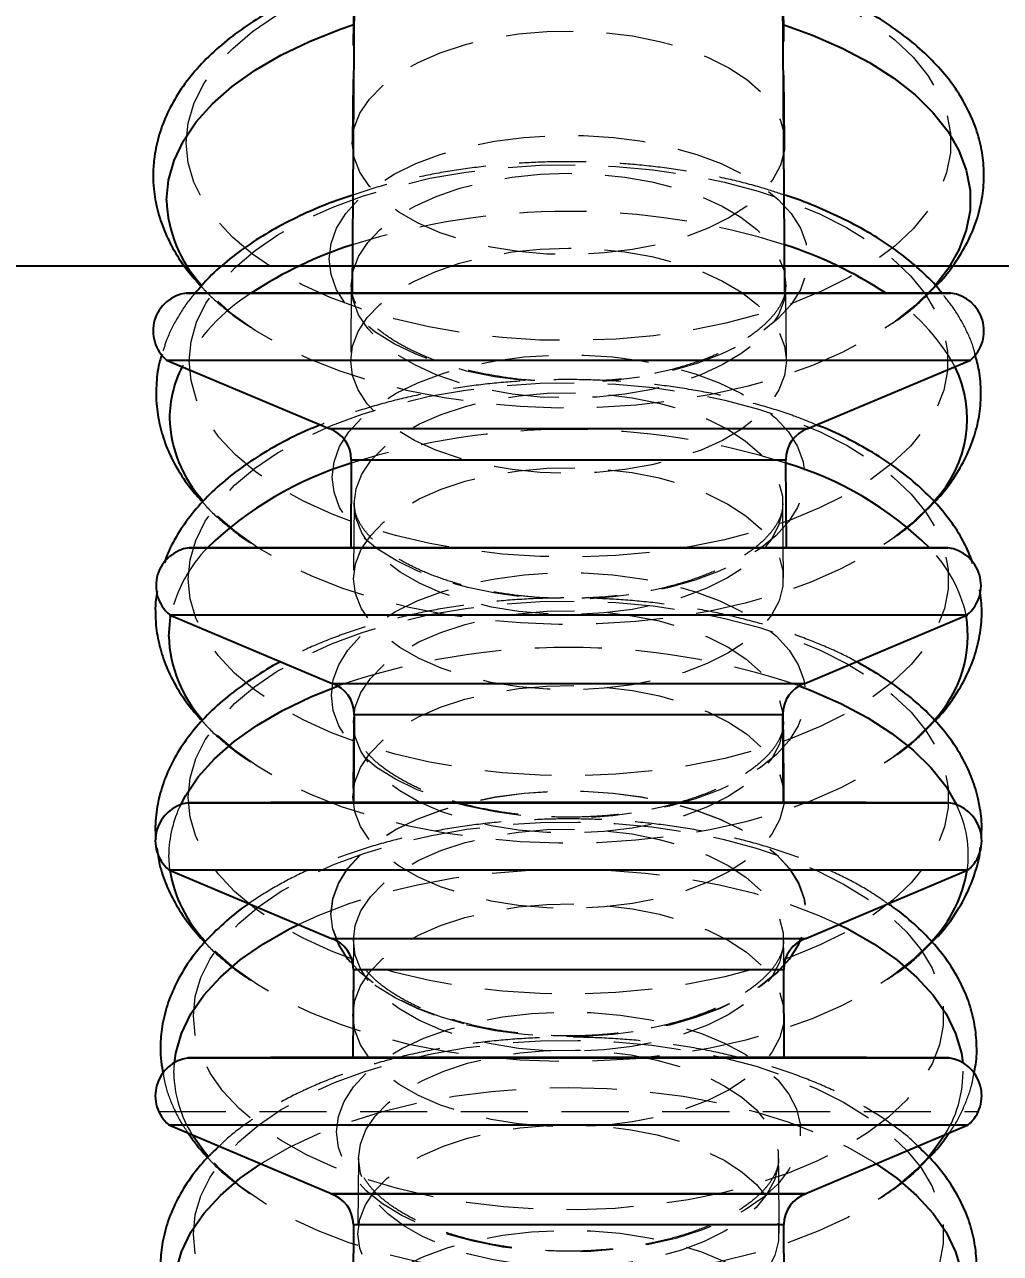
# Model space of a CAD drawing. Header units: millimetres. Extents: x 25083 to 52777, y 24772 to 45779.
# Drawn here: x 33130.3 to 33222.6, y 34443.9 to 34560.2 of the extents above; entities that cross this region are included whole.
import ezdxf

# ---------------------------------------------------------------- set-up
doc = ezdxf.new("R2010")
doc.units = ezdxf.units.MM
doc.linetypes.add('HIDDEN', pattern=[9.525, 6.35, -3.175])
doc.styles.get("Standard").update_dxf_attribs({"font": ''})
doc.styles.get('Standard').set_extended_font_data('SimSun')
doc.dimstyles.new('ISO-25', dxfattribs={"dimtxt": 2.5, "dimasz": 2.5, "dimexe": 1.25, "dimexo": 0.625, "dimtad": 1, "dimtxsty": 'Standard', "dimcen": 2.5, "dimadec": 0, "dimazin": 0, "dimtfac": 1, "dimtmove": 0, "dimatfit": 3, "dimfxl": 1, "dimarcsym": 0})

# ---------------------------------------------------------------- blocks, each defined once
blk = doc.blocks.new('*D925')
at = {"color": 0, "lineweight": -2}
for p, q in [((29677.86, 34881.66), (29677.86, 32448.29)), ((40733.02, 34757.65), (40733.02, 32448.29)), ((29680.36, 32449.54), (40730.52, 32449.54))]:
    blk.add_line(p, q, dxfattribs=at)
at = {"color": 0}
for points in [[(29680.36, 32449.96), (29680.36, 32449.13), (29677.86, 32449.54)], [(40730.52, 32449.13), (40730.52, 32449.96), (40733.02, 32449.54)]]:
    blk.add_solid(points, dxfattribs=at)
at = {"layer": 'DEFPOINTS', "color": 0}
for p in [(29677.86, 34882.29), (40733.02, 34758.27), (40733.02, 32449.54)]:
    blk.add_point(p, dxfattribs=at)
at = {"color": 0, "insert": (35205.44, 32451.63), "char_height": 2.5, "attachment_point": 5}
blk.add_mtext('11055,15', dxfattribs=at)
blk = doc.blocks.new('zw$9518')
at = {"color": 7, "linetype": 'HIDDEN', "lineweight": 18}
for p, q in [((420, 131.24), (420, 208.76)), ((328.29, 190.45), (303.26, 190.27)), ((348.92, 190.6), (341.81, 190.55)), ((358.32, 190.55), (358.32, 149.45)), ((369.54, 190.33), (362.43, 190.27)), ((382.42, 190.27), (382.42, 149.73)), ((390.2, 190.4), (383.09, 190.35)), ((410.85, 190.4), (403.74, 190.35)), ((406.55, 190.35), (406.55, 149.65)), ((431.51, 189.92), (424.4, 189.87)), ((430.68, 190.35), (430.68, 149.65)), ((391.54, 182.24), (391.54, 182.22)), ((391.54, 157.78), (391.54, 157.76)), ((424.4, 150.13), (431.51, 150.08)), ((303.26, 149.73), (328.29, 149.55)), ((341.81, 149.45), (348.92, 149.4)), ((362.43, 149.73), (369.54, 149.67)), ((383.09, 149.65), (390.2, 149.6)), ((403.74, 149.65), (410.85, 149.6)), ((416.37, 132.67), (415.37, 132.72)), ((397.16, 132.29), (395.71, 132.19))]:
    blk.add_line(p, q, dxfattribs=at)
at = {"color": 7, "linetype": 'Continuous', "lineweight": 25}
for p, q in [((355.38, 192.64), (348.89, 208.02)), ((348.89, 131.98), (348.89, 208.02)), ((379.48, 192.36), (372.99, 207.74)), ((372.99, 132.26), (372.99, 207.74)), ((403.61, 192.43), (397.12, 207.81)), ((397.12, 132.19), (397.12, 207.81)), ((427.74, 192.44), (421.25, 207.81)), ((421.25, 132.19), (421.25, 207.81)), ((342.56, 206.16), (342.53, 190.45)), ((342.56, 133.84), (342.56, 206.16)), ((366.65, 205.88), (366.63, 190.6)), ((366.65, 134.12), (366.65, 205.88)), ((390.78, 205.96), (390.72, 190.33)), ((390.78, 134.04), (390.78, 205.96)), ((414.92, 205.96), (414.86, 190.4)), ((414.92, 134.04), (414.92, 205.96)), ((355.38, 147.36), (355.38, 192.64)), ((379.48, 147.64), (379.48, 192.36)), ((403.61, 147.57), (403.61, 192.43)), ((427.77, 192.48), (427.74, 192.44)), ((427.74, 147.56), (427.74, 192.44)), ((427.77, 147.52), (427.77, 192.48)), ((342.53, 190.45), (313.28, 190.27)), ((342.53, 149.55), (342.53, 190.45)), ((366.63, 190.6), (358.32, 190.55)), ((366.63, 149.4), (366.63, 190.6)), ((390.72, 190.33), (382.42, 190.27)), ((390.72, 149.67), (390.72, 190.33)), ((414.86, 190.4), (406.55, 190.35)), ((414.86, 149.6), (414.86, 190.4)), ((438.99, 190.4), (430.68, 190.35)), ((313.28, 149.73), (342.53, 149.55)), ((342.53, 149.55), (342.56, 133.84)), ((358.32, 149.45), (366.63, 149.4)), ((366.63, 149.4), (366.65, 134.12)), ((382.42, 149.73), (390.72, 149.67)), ((390.72, 149.67), (390.78, 134.04)), ((406.55, 149.65), (414.86, 149.6)), ((414.86, 149.6), (414.92, 134.04)), ((430.68, 149.65), (438.99, 149.6)), ((348.89, 131.98), (355.38, 147.36)), ((372.99, 132.26), (379.48, 147.64)), ((397.12, 132.19), (403.61, 147.57)), ((421.25, 132.19), (427.74, 147.56)), ((427.74, 147.56), (427.77, 147.52))]:
    blk.add_line(p, q, dxfattribs=at)
at = {"color": 8, "linetype": 'Continuous', "lineweight": 25}
for p, q in [((358.32, 149.45), (358.32, 190.55)), ((382.42, 149.73), (382.42, 190.27)), ((406.55, 149.65), (406.55, 190.35)), ((430.68, 149.65), (430.68, 190.35))]:
    blk.add_line(p, q, dxfattribs=at)
blk.add_lwpolyline([(0, 15), (0, 325, -0.414214), (15, 340), (325, 340, -0.414214), (340, 325), (340, 15, -0.414214), (325, 0), (15, 0, -0.414214)], format="xyb", close=True)
at = {"color": 7, "linetype": 'Continuous', "lineweight": 25, "flags": 128}
for points in [[(317.15, 190.3), (318.16, 193.08), (319.38, 195.89), (320.74, 198.45), (322.22, 200.76), (323.81, 202.77), (325.49, 204.48), (327.25, 205.86), (329.07, 206.91), (330.94, 207.62), (332.83, 207.97), (334.73, 207.97), (336.62, 207.62), (338.48, 206.91), (340.3, 205.86), (341.77, 204.73)], [(402.29, 195.55), (402.72, 196.4), (404.12, 198.86), (405.64, 201.04), (407.27, 202.92), (408.98, 204.49), (410.76, 205.72), (412.6, 206.61), (414.48, 207.15), (415.37, 207.28)], [(424.93, 199.1), (426.3, 201.04), (427.92, 202.92), (429.64, 204.49), (431.42, 205.72), (433.26, 206.61), (435.13, 207.15), (437.02, 207.33), (438.92, 207.15), (439.63, 206.99)], [(379.73, 191.8), (380.17, 192.96), (381.39, 195.75), (382.74, 198.3), (384.22, 200.59), (385.8, 202.59), (387.47, 204.29), (389.22, 205.67), (390.96, 206.68)], [(422.19, 205.59), (423.75, 204.49), (424.21, 204.11)], [(333.78, 131.98), (331.88, 132.16), (330, 132.69), (328.15, 133.57), (326.36, 134.79), (324.64, 136.34), (323, 138.2), (321.47, 140.36), (320.04, 142.8), (318.75, 145.49), (317.6, 148.4), (317.15, 149.7)], [(390.96, 133.32), (390.12, 133.77), (388.34, 134.98), (386.62, 136.52), (384.99, 138.37), (383.47, 140.52), (382.05, 142.94), (380.76, 145.62), (379.73, 148.2)], [(415.37, 132.72), (414.48, 132.85), (412.6, 133.39), (410.76, 134.28), (408.98, 135.51), (407.27, 137.08), (405.64, 138.96), (404.12, 141.14), (402.72, 143.6), (402.29, 144.45)], [(437.02, 132.67), (435.13, 132.85), (433.26, 133.39), (431.42, 134.28), (429.64, 135.51), (427.92, 137.08), (426.3, 138.96), (424.93, 140.9)], [(424.21, 135.89), (423.75, 135.51), (422.19, 134.41)], [(375.05, 132.19), (373.17, 132.36), (373.04, 132.39)]]:
    blk.add_lwpolyline(points, dxfattribs=at)
at = {"color": 7, "linetype": 'HIDDEN', "lineweight": 18, "flags": 128}
for points in [[(328.35, 133.84), (326.49, 134.02), (324.65, 134.56), (322.84, 135.45), (321.09, 136.68), (319.41, 138.24), (317.82, 140.12), (316.33, 142.3), (314.97, 144.75), (313.73, 147.45), (312.65, 150.38), (311.71, 153.5), (310.95, 156.79), (310.35, 160.21), (309.94, 163.72), (309.71, 167.3), (309.66, 170.9), (309.8, 174.5), (310.12, 178.05), (310.63, 181.52), (311.31, 184.87), (312.16, 188.08), (313.17, 191.11), (314.33, 193.93), (315.64, 196.51), (317.06, 198.82), (318.6, 200.86), (320.24, 202.58), (321.96, 203.98), (323.74, 205.04), (325.57, 205.76), (327.42, 206.12), (329.29, 206.12), (331.14, 205.76), (332.97, 205.04), (334.75, 203.98), (336.47, 202.58), (338.11, 200.86), (339.65, 198.82), (341.07, 196.51), (342.38, 193.93), (343.54, 191.11), (344.55, 188.08), (345.4, 184.87), (346.08, 181.52), (346.59, 178.05), (346.91, 174.5), (347.05, 170.9), (347, 167.3), (346.77, 163.72), (346.36, 160.21), (345.76, 156.79), (344.99, 153.5), (344.06, 150.38), (342.97, 147.45), (341.74, 144.75), (340.37, 142.3), (338.89, 140.12), (337.3, 138.24), (335.62, 136.68), (333.87, 135.45), (332.06, 134.56), (330.22, 134.02), (328.35, 133.84)], [(348.98, 134.12), (347.13, 134.3), (345.3, 134.83), (343.51, 135.71), (341.77, 136.94), (340.1, 138.49), (338.52, 140.35), (337.05, 142.51), (335.69, 144.95), (334.47, 147.63), (333.39, 150.53), (332.47, 153.63), (331.7, 156.89), (331.12, 160.28), (330.7, 163.77), (330.47, 167.32), (330.43, 170.89), (330.57, 174.46), (330.89, 177.98), (331.39, 181.43), (332.06, 184.76), (332.91, 187.94), (333.91, 190.95), (335.06, 193.74), (336.36, 196.3), (337.77, 198.6), (339.3, 200.62), (340.93, 202.33), (342.63, 203.72), (344.4, 204.77), (346.21, 205.48), (348.05, 205.84), (349.9, 205.84), (351.74, 205.48), (353.56, 204.77), (355.32, 203.72), (357.03, 202.33), (358.65, 200.62), (360.18, 198.6), (361.6, 196.3), (362.89, 193.74), (364.04, 190.95), (365.05, 187.94), (365.89, 184.76), (366.57, 181.43), (367.07, 177.98), (367.39, 174.46), (367.53, 170.89), (367.48, 167.32), (367.25, 163.77), (366.84, 160.28), (366.25, 156.89), (365.49, 153.63), (364.56, 150.53), (363.48, 147.63), (362.26, 144.95), (360.9, 142.51), (359.43, 140.35), (357.85, 138.49), (356.19, 136.94), (354.45, 135.71), (352.65, 134.83), (350.83, 134.3), (348.98, 134.12)], [(369.63, 134.04), (367.78, 134.22), (365.95, 134.76), (364.15, 135.64), (362.41, 136.87), (360.74, 138.42), (359.16, 140.29), (357.68, 142.46), (356.32, 144.89), (355.1, 147.58), (354.01, 150.49), (353.09, 153.6), (352.32, 156.86), (351.73, 160.26), (351.32, 163.76), (351.09, 167.31), (351.04, 170.9), (351.18, 174.47), (351.5, 178), (352.01, 181.45), (352.68, 184.79), (353.53, 187.98), (354.54, 190.99), (355.69, 193.79), (356.99, 196.36), (358.41, 198.66), (359.94, 200.68), (361.57, 202.4), (363.27, 203.79), (365.04, 204.85), (366.86, 205.56), (368.71, 205.91), (370.56, 205.91), (372.4, 205.56), (374.22, 204.85), (375.99, 203.79), (377.7, 202.4), (379.33, 200.68), (380.86, 198.66), (382.28, 196.36), (383.57, 193.79), (384.73, 190.99), (385.74, 187.98), (386.58, 184.79), (387.26, 181.45), (387.76, 178), (388.08, 174.47), (388.22, 170.9), (388.18, 167.31), (387.95, 163.76), (387.53, 160.26), (386.94, 156.86), (386.18, 153.6), (385.25, 150.49), (384.17, 147.58), (382.94, 144.89), (381.59, 142.46), (380.11, 140.29), (378.53, 138.42), (376.86, 136.87), (375.11, 135.64), (373.32, 134.76), (371.48, 134.22), (369.63, 134.04)], [(390.29, 134.04), (388.44, 134.22), (386.6, 134.76), (384.81, 135.64), (383.07, 136.87), (381.4, 138.42), (379.81, 140.29), (378.34, 142.45), (376.98, 144.89), (375.75, 147.58), (374.67, 150.49), (373.74, 153.6), (372.98, 156.86), (372.39, 160.26), (371.98, 163.76), (371.75, 167.31), (371.7, 170.9), (371.84, 174.47), (372.16, 178), (372.66, 181.45), (373.34, 184.79), (374.18, 187.98), (375.19, 190.99), (376.35, 193.79), (377.64, 196.36), (379.06, 198.66), (380.59, 200.68), (382.22, 202.4), (383.93, 203.79), (385.7, 204.85), (387.52, 205.56), (389.36, 205.91), (391.22, 205.91), (393.06, 205.56), (394.88, 204.85), (396.65, 203.79), (398.36, 202.4), (399.98, 200.68), (401.52, 198.66), (402.94, 196.36), (404.23, 193.79), (405.39, 190.99), (406.39, 187.98), (407.24, 184.79), (407.92, 181.45), (408.42, 178), (408.74, 174.47), (408.88, 170.9), (408.83, 167.31), (408.6, 163.76), (408.19, 160.26), (407.6, 156.86), (406.84, 153.6), (405.91, 150.49), (404.83, 147.58), (403.6, 144.89), (402.24, 142.45), (400.76, 140.29), (399.18, 138.42), (397.51, 136.87), (395.77, 135.64), (393.97, 134.76), (392.14, 134.22), (390.29, 134.04)], [(341.77, 204.73), (342.06, 204.48), (343.74, 202.77), (345.33, 200.76), (346.81, 198.45), (348.17, 195.89), (349.4, 193.08), (350.48, 190.06), (351.4, 186.85), (352.16, 183.48), (352.74, 179.99), (353.15, 176.4), (353.38, 172.75), (353.43, 169.08), (353.29, 165.42), (352.97, 161.8), (352.47, 158.25), (351.8, 154.82), (350.96, 151.53), (349.96, 148.4), (348.8, 145.49), (347.51, 142.8), (346.09, 140.36), (344.55, 138.2), (342.91, 136.34), (341.77, 135.27)], [(382.89, 204.64), (383.29, 204.29), (384.97, 202.59), (386.55, 200.59), (388.02, 198.3), (389.37, 195.75), (390.59, 192.96), (391.67, 189.95), (392.58, 186.76), (393.34, 183.41), (393.92, 179.93), (394.33, 176.37), (394.56, 172.74), (394.6, 169.09), (394.47, 165.44), (394.15, 161.84), (393.65, 158.32), (392.98, 154.9), (392.14, 151.62), (391.15, 148.52), (390, 145.62), (388.71, 142.94), (387.3, 140.52), (385.77, 138.37), (384.14, 136.52), (382.89, 135.36)], [(410.95, 134.53), (409.12, 134.7), (407.31, 135.23), (405.54, 136.1), (403.82, 137.31), (402.17, 138.85), (400.61, 140.69), (399.15, 142.83), (397.81, 145.23), (396.6, 147.88), (395.54, 150.75), (394.62, 153.82), (393.87, 157.04), (393.29, 160.39), (392.88, 163.84), (392.65, 167.35), (392.61, 170.88), (392.74, 174.41), (393.06, 177.89), (393.56, 181.3), (394.22, 184.59), (395.06, 187.74), (396.05, 190.71), (397.19, 193.47), (398.47, 196), (399.87, 198.28), (401.38, 200.27), (402.99, 201.96), (404.67, 203.33), (406.42, 204.38), (408.21, 205.08), (410.03, 205.43), (411.86, 205.43), (413.68, 205.08), (415.47, 204.38), (417.22, 203.33), (418.91, 201.96), (420.51, 200.27), (422.02, 198.28), (423.42, 196), (424.7, 193.47), (425.84, 190.71), (426.83, 187.74), (427.67, 184.59), (428.34, 181.3), (428.83, 177.89), (429.15, 174.41), (429.28, 170.88), (429.24, 167.35), (429.01, 163.84), (428.6, 160.39), (428.02, 157.04), (427.27, 153.82), (426.36, 150.75), (425.29, 147.88), (424.08, 145.23), (422.74, 142.83), (421.28, 140.69), (419.72, 138.85), (418.07, 137.31), (416.35, 136.1), (414.58, 135.23), (412.77, 134.7), (410.95, 134.53)], [(431.6, 134.53), (429.77, 134.7), (427.97, 135.23), (426.19, 136.1), (424.48, 137.31), (422.83, 138.85), (421.27, 140.69), (419.81, 142.82), (418.47, 145.23), (417.26, 147.88), (416.19, 150.75), (415.28, 153.82), (414.52, 157.04), (413.94, 160.39), (413.53, 163.84), (413.31, 167.35), (413.26, 170.88), (413.4, 174.41), (413.72, 177.89), (414.21, 181.3), (414.88, 184.59), (415.71, 187.74), (416.71, 190.71), (417.85, 193.47), (419.12, 196), (420.52, 198.28), (422.04, 200.27), (423.64, 201.96), (425.33, 203.34), (427.07, 204.38), (428.87, 205.08), (430.69, 205.43), (432.52, 205.43), (434.34, 205.08), (436.13, 204.38), (437.88, 203.34), (439.56, 201.96), (441.17, 200.27), (442.68, 198.28), (444.08, 196), (445.36, 193.47), (446.5, 190.71), (447.49, 187.74), (448.32, 184.59), (448.99, 181.3), (449.49, 177.89), (449.8, 174.41), (449.94, 170.88), (449.89, 167.35), (449.67, 163.84), (449.26, 160.39), (448.68, 157.04), (447.93, 153.82), (447.01, 150.75), (445.94, 147.88), (444.73, 145.23), (443.39, 142.82), (441.94, 140.69), (440.37, 138.85), (438.73, 137.31), (437.01, 136.1), (435.24, 135.23), (433.43, 134.7), (431.6, 134.53)], [(362.19, 204.6), (362.62, 204.22), (364.29, 202.53), (365.87, 200.53), (367.34, 198.25), (368.69, 195.7), (369.91, 192.91), (370.98, 189.91), (371.89, 186.72), (372.65, 183.38), (373.23, 179.91), (373.64, 176.35), (373.86, 172.73), (373.91, 169.09), (373.77, 165.45), (373.45, 161.86), (372.96, 158.34), (372.29, 154.93), (371.45, 151.66), (370.46, 148.56), (369.31, 145.67), (368.03, 143), (366.62, 140.58), (365.09, 138.43), (363.47, 136.59), (362.19, 135.4)], [(403.83, 204.4), (403.95, 204.29), (405.62, 202.59), (407.2, 200.59), (408.68, 198.3), (410.03, 195.75), (411.25, 192.96), (412.32, 189.95), (413.24, 186.76), (413.99, 183.41), (414.58, 179.93), (414.99, 176.37), (415.21, 172.74), (415.26, 169.09), (415.12, 165.44), (414.8, 161.84), (414.31, 158.32), (413.64, 154.9), (412.8, 151.62), (411.8, 148.52), (410.66, 145.62), (409.37, 142.94), (407.95, 140.52), (406.43, 138.37), (404.8, 136.52), (403.83, 135.6)], [(424.21, 204.11), (425.47, 202.92), (427.09, 201.04), (428.61, 198.86), (430.02, 196.4), (431.29, 193.68), (432.42, 190.74), (433.39, 187.6), (434.2, 184.29), (434.84, 180.84), (435.3, 177.28), (435.58, 173.66), (435.67, 170), (435.58, 166.34), (435.3, 162.72), (434.84, 159.16), (434.2, 155.71), (433.39, 152.4), (432.42, 149.26), (431.29, 146.32), (430.02, 143.6), (428.61, 141.14), (427.09, 138.96), (425.47, 137.08), (424.21, 135.89)], [(424.93, 140.9), (424.78, 141.14), (423.37, 143.6), (422.1, 146.32), (420.97, 149.26), (420, 152.4), (419.19, 155.71), (418.55, 159.16), (418.09, 162.72), (417.81, 166.34), (417.72, 170), (417.81, 173.66), (418.09, 177.28), (418.55, 180.84), (419.19, 184.29), (420, 187.6), (420.97, 190.74), (422.1, 193.68), (423.37, 196.4), (424.78, 198.86), (424.93, 199.1)], [(402.29, 144.45), (401.45, 146.32), (400.32, 149.26), (399.34, 152.4), (398.53, 155.71), (397.89, 159.16), (397.43, 162.72), (397.16, 166.34), (397.06, 170), (397.16, 173.66), (397.43, 177.28), (397.89, 180.84), (398.53, 184.29), (399.34, 187.6), (400.32, 190.74), (401.45, 193.68), (402.29, 195.55)], [(339.33, 147.36), (337.86, 147.54), (336.42, 148.07), (335.02, 148.95), (333.69, 150.16), (332.45, 151.69), (331.32, 153.5), (330.31, 155.57), (329.45, 157.87), (328.74, 160.36), (328.2, 163), (327.83, 165.76), (327.65, 168.58), (327.65, 171.42), (327.83, 174.24), (328.2, 177), (328.74, 179.64), (329.45, 182.13), (330.31, 184.43), (331.32, 186.5), (332.45, 188.31), (333.69, 189.84), (335.02, 191.05), (336.42, 191.93), (337.86, 192.46), (339.33, 192.64), (340.8, 192.46), (342.24, 191.93), (343.64, 191.05), (344.97, 189.84), (346.21, 188.31), (347.35, 186.5), (348.35, 184.43), (349.22, 182.13), (349.93, 179.64), (350.47, 177), (350.83, 174.24), (350.92, 173.23)], [(359.96, 147.64), (358.51, 147.82), (357.08, 148.34), (355.7, 149.21), (354.38, 150.41), (353.16, 151.91), (352.04, 153.7), (351.05, 155.75), (350.19, 158.02), (349.49, 160.48), (348.96, 163.09), (348.6, 165.81), (348.42, 168.6), (348.42, 171.4), (348.6, 174.19), (348.96, 176.91), (349.49, 179.52), (350.19, 181.98), (351.05, 184.25), (352.04, 186.3), (353.16, 188.09), (354.38, 189.59), (355.7, 190.79), (357.08, 191.66), (358.51, 192.18), (359.96, 192.36), (361.4, 192.18), (362.83, 191.66), (364.21, 190.79), (365.53, 189.59), (366.75, 188.09), (367.87, 186.3), (368.86, 184.25), (369.72, 181.98), (370.42, 179.52), (370.95, 176.91), (371.31, 174.19), (371.47, 172.05)], [(380.61, 147.57), (379.16, 147.74), (377.73, 148.27), (376.34, 149.14), (375.02, 150.34), (373.79, 151.85), (372.67, 153.65), (371.67, 155.7), (370.82, 157.98), (370.11, 160.45), (369.58, 163.07), (369.21, 165.8), (369.03, 168.59), (369.03, 171.41), (369.21, 174.2), (369.58, 176.93), (370.11, 179.55), (370.82, 182.02), (371.67, 184.3), (372.67, 186.35), (373.79, 188.15), (375.02, 189.66), (376.34, 190.86), (377.73, 191.73), (379.16, 192.26), (380.61, 192.43), (382.06, 192.26), (383.5, 191.73), (384.88, 190.86), (386.2, 189.66), (387.43, 188.15), (388.55, 186.35), (389.55, 184.3), (390.41, 182.02), (391.11, 179.55), (391.64, 176.93), (392.01, 174.2), (392.16, 172.18)], [(401.29, 147.52), (399.84, 147.7), (398.4, 148.23), (397.01, 149.1), (395.69, 150.3), (394.46, 151.81), (393.34, 153.61), (392.34, 155.67), (391.48, 157.96), (390.77, 160.43), (390.24, 163.05), (389.87, 165.79), (389.69, 168.59), (389.69, 171.41), (389.87, 174.21), (390.24, 176.95), (390.77, 179.57), (391.48, 182.04), (392.34, 184.33), (393.34, 186.39), (394.46, 188.19), (395.69, 189.7), (397.01, 190.9), (398.4, 191.77), (399.84, 192.3), (401.29, 192.48), (402.75, 192.3), (404.18, 191.77), (405.57, 190.9), (406.89, 189.7), (408.13, 188.19), (409.25, 186.39), (410.25, 184.33), (411.11, 182.04), (411.81, 179.57), (412.35, 176.95), (412.71, 174.21), (412.89, 171.41), (412.89, 168.59), (412.71, 165.79), (412.35, 163.05), (411.81, 160.43), (411.11, 157.96), (410.25, 155.67), (409.25, 153.61), (408.13, 151.81), (406.89, 150.3), (405.57, 149.1), (404.18, 148.23), (402.75, 147.7), (401.29, 147.52)], [(401.27, 147.56), (399.81, 147.74), (398.38, 148.27), (397, 149.14), (395.68, 150.34), (394.45, 151.85), (393.32, 153.65), (392.33, 155.7), (391.47, 157.98), (390.77, 160.45), (390.23, 163.07), (389.87, 165.8), (389.69, 168.59), (389.69, 171.41), (389.87, 174.2), (390.23, 176.93), (390.77, 179.55), (391.47, 182.02), (392.33, 184.3), (393.32, 186.35), (394.45, 188.15), (395.68, 189.66), (397, 190.86), (398.38, 191.73), (399.81, 192.26), (401.27, 192.44), (402.72, 192.26), (404.15, 191.73), (405.54, 190.86), (406.86, 189.66), (408.09, 188.15), (409.21, 186.35), (410.21, 184.3), (411.06, 182.02), (411.76, 179.55), (411.95, 178.74)], [(421.92, 148.05), (420.47, 148.23), (419.04, 148.77), (417.66, 149.65), (416.35, 150.87), (415.13, 152.41), (414.03, 154.23), (413.05, 156.31), (412.22, 158.62), (411.54, 161.11), (411.04, 163.75), (410.72, 166.5), (410.58, 169.3), (410.62, 172.11), (410.86, 174.88), (411.27, 177.58), (411.86, 180.15), (412.61, 182.56), (413.52, 184.76), (414.56, 186.72), (415.73, 188.4), (417, 189.78), (418.35, 190.83), (419.75, 191.55), (421.2, 191.91), (422.65, 191.91), (424.09, 191.55), (425.5, 190.83), (426.85, 189.78), (428.12, 188.4), (429.28, 186.72), (430.33, 184.76), (431.23, 182.56), (431.99, 180.15), (432.58, 177.58), (432.99, 174.88), (433.22, 172.11), (433.26, 171.15)], [(442.58, 148.05), (441.13, 148.23), (439.7, 148.77), (438.32, 149.65), (437.01, 150.87), (435.79, 152.41), (434.68, 154.23), (433.7, 156.31), (432.87, 158.62), (432.2, 161.11), (431.7, 163.75), (431.37, 166.5), (431.23, 169.3), (431.28, 172.11), (431.51, 174.88), (431.93, 177.58), (432.51, 180.15), (433.27, 182.56), (434.18, 184.76), (435.22, 186.72), (436.39, 188.4), (437.65, 189.78), (439, 190.83), (440.41, 191.55), (441.85, 191.91), (443.31, 191.91), (444.75, 191.55), (446.16, 190.83), (447.5, 189.78), (448.77, 188.4), (449.94, 186.72), (450.98, 184.76), (451.89, 182.56), (452.64, 180.15), (453.23, 177.58), (453.65, 174.88), (453.88, 172.11), (453.92, 171.15)], [(328.33, 149.55), (326.92, 149.73), (325.54, 150.27), (324.2, 151.17), (322.94, 152.4), (321.78, 153.95), (320.73, 155.78), (319.82, 157.87), (319.06, 160.17), (318.46, 162.65), (318.04, 165.26), (317.81, 167.95), (317.76, 170.68), (317.9, 173.4), (318.23, 176.06), (318.74, 178.61), (319.42, 181.01), (320.26, 183.21), (321.24, 185.17), (322.35, 186.86), (323.56, 188.26), (324.86, 189.32), (326.23, 190.04), (327.63, 190.41), (329.04, 190.41), (330.44, 190.04), (331.8, 189.32), (333.1, 188.26), (334.32, 186.86), (335.43, 185.17), (336.41, 183.21), (337.25, 181.01), (337.93, 178.61), (338.44, 176.06), (338.76, 173.4), (338.91, 170.68), (338.86, 167.95), (338.62, 165.26), (338.21, 162.65), (337.61, 160.17), (336.85, 157.87), (335.94, 155.78), (334.89, 153.95), (333.72, 152.4), (332.46, 151.17), (331.13, 150.27), (329.74, 149.73), (328.33, 149.55)], [(341.85, 149.45), (340.46, 149.62), (339.1, 150.15), (337.78, 151.01), (336.53, 152.2), (335.38, 153.69), (334.33, 155.47), (333.42, 157.49), (332.64, 159.72), (332.03, 162.13), (331.58, 164.68), (331.31, 167.32), (331.22, 170), (331.31, 172.68), (331.58, 175.32), (332.03, 177.87), (332.64, 180.28), (333.42, 182.51), (334.33, 184.53), (335.38, 186.31), (336.53, 187.8), (337.78, 188.99), (339.1, 189.85), (340.46, 190.38), (341.85, 190.55), (343.24, 190.38), (344.6, 189.85), (345.92, 188.99), (347.16, 187.8), (348.32, 186.31), (349.36, 184.53), (350.28, 182.51), (351.05, 180.28), (351.67, 177.87), (352.12, 175.32), (352.39, 172.68), (352.48, 170), (352.39, 167.32), (352.12, 164.68), (351.67, 162.13), (351.05, 159.72), (350.28, 157.49), (349.36, 155.47), (348.32, 153.69), (347.16, 152.2), (345.92, 151.01), (344.6, 150.15), (343.24, 149.62), (341.85, 149.45)], [(348.96, 149.4), (347.57, 149.57), (346.2, 150.1), (344.88, 150.96), (343.63, 152.16), (342.47, 153.65), (341.42, 155.43), (340.5, 157.46), (339.73, 159.7), (339.11, 162.12), (338.67, 164.67), (338.39, 167.31), (338.3, 170), (338.39, 172.69), (338.67, 175.33), (339.11, 177.88), (339.73, 180.3), (340.5, 182.54), (341.42, 184.57), (342.47, 186.35), (343.63, 187.84), (344.88, 189.04), (346.2, 189.9), (347.57, 190.43), (348.96, 190.6), (350.35, 190.43), (351.72, 189.9), (353.04, 189.04), (354.29, 187.84), (355.44, 186.35), (356.49, 184.57), (357.41, 182.54), (358.19, 180.3), (358.8, 177.88), (359.25, 175.33), (359.52, 172.69), (359.61, 170), (359.52, 167.31), (359.25, 164.67), (358.8, 162.12), (358.19, 159.7), (357.41, 157.46), (356.49, 155.43), (355.44, 153.65), (354.29, 152.16), (353.04, 150.96), (351.72, 150.1), (350.35, 149.57), (348.96, 149.4)], [(362.47, 149.73), (361.07, 149.91), (359.7, 150.45), (358.38, 151.33), (357.13, 152.56), (355.97, 154.09), (354.94, 155.91), (354.03, 157.97), (353.28, 160.26), (352.69, 162.71), (352.27, 165.3), (352.04, 167.97), (351.99, 170.68), (352.13, 173.37), (352.46, 176.01), (352.96, 178.53), (353.63, 180.91), (354.47, 183.09), (355.44, 185.04), (356.54, 186.71), (357.74, 188.09), (359.03, 189.15), (360.38, 189.87), (361.77, 190.23), (363.17, 190.23), (364.56, 189.87), (365.91, 189.15), (367.2, 188.09), (368.41, 186.71), (369.5, 185.04), (370.48, 183.09), (371.31, 180.91), (371.98, 178.53), (372.49, 176.01), (372.81, 173.37), (372.95, 170.68), (372.9, 167.97), (372.67, 165.3), (372.26, 162.71), (371.67, 160.26), (370.91, 157.97), (370.01, 155.91), (368.97, 154.09), (367.82, 152.56), (366.57, 151.33), (365.24, 150.45), (363.87, 149.91), (362.47, 149.73)], [(369.58, 149.67), (368.18, 149.86), (366.8, 150.4), (365.48, 151.29), (364.22, 152.51), (363.07, 154.05), (362.03, 155.87), (361.12, 157.94), (360.36, 160.23), (359.77, 162.69), (359.36, 165.29), (359.12, 167.97), (359.08, 170.68), (359.22, 173.38), (359.54, 176.02), (360.05, 178.56), (360.72, 180.94), (361.55, 183.12), (362.53, 185.07), (363.63, 186.76), (364.84, 188.14), (366.13, 189.2), (367.49, 189.92), (368.88, 190.28), (370.28, 190.28), (371.67, 189.92), (373.03, 189.2), (374.32, 188.14), (375.53, 186.76), (376.63, 185.07), (377.61, 183.12), (378.44, 180.94), (379.12, 178.56), (379.62, 176.02), (379.95, 173.38), (380.09, 170.68), (380.04, 167.97), (379.81, 165.29), (379.39, 162.69), (378.8, 160.23), (378.04, 157.94), (377.14, 155.87), (376.1, 154.05), (374.94, 152.51), (373.68, 151.29), (372.36, 150.4), (370.98, 149.86), (369.58, 149.67)], [(383.13, 149.65), (381.72, 149.83), (380.35, 150.37), (379.02, 151.27), (377.76, 152.49), (376.61, 154.03), (375.56, 155.85), (374.66, 157.93), (373.9, 160.22), (373.31, 162.69), (372.89, 165.28), (372.66, 167.96), (372.61, 170.68), (372.75, 173.38), (373.08, 176.03), (373.58, 178.57), (374.26, 180.95), (375.09, 183.14), (376.07, 185.09), (377.17, 186.78), (378.38, 188.16), (379.68, 189.22), (381.03, 189.94), (382.42, 190.3), (383.83, 190.3), (385.22, 189.94), (386.58, 189.22), (387.87, 188.16), (389.08, 186.78), (390.19, 185.09), (391.16, 183.14), (392, 180.95), (392.67, 178.57), (393.18, 176.03), (393.5, 173.38), (393.64, 170.68), (393.6, 167.96), (393.36, 165.28), (392.95, 162.69), (392.36, 160.22), (391.6, 157.93), (390.69, 155.85), (389.65, 154.03), (388.49, 152.49), (387.24, 151.27), (385.91, 150.37), (384.53, 149.83), (383.13, 149.65)], [(390.24, 149.6), (388.83, 149.78), (387.45, 150.32), (386.12, 151.22), (384.86, 152.45), (383.7, 153.99), (382.65, 155.82), (381.74, 157.9), (380.98, 160.2), (380.39, 162.67), (379.97, 165.27), (379.74, 167.96), (379.69, 170.68), (379.83, 173.39), (380.16, 176.04), (380.67, 178.59), (381.34, 180.98), (382.18, 183.17), (383.16, 185.13), (384.27, 186.82), (385.48, 188.21), (386.78, 189.27), (388.13, 189.99), (389.53, 190.36), (390.94, 190.36), (392.34, 189.99), (393.7, 189.27), (394.99, 188.21), (396.21, 186.82), (397.31, 185.13), (398.29, 183.17), (399.13, 180.98), (399.81, 178.59), (400.31, 176.04), (400.64, 173.39), (400.78, 170.68), (400.73, 167.96), (400.5, 165.27), (400.08, 162.67), (399.49, 160.2), (398.73, 157.9), (397.82, 155.82), (396.77, 153.99), (395.61, 152.45), (394.35, 151.22), (393.02, 150.32), (391.64, 149.78), (390.24, 149.6)], [(403.78, 149.65), (402.38, 149.83), (401, 150.37), (399.67, 151.26), (398.42, 152.49), (397.26, 154.03), (396.22, 155.85), (395.31, 157.93), (394.55, 160.22), (393.96, 162.69), (393.55, 165.28), (393.31, 167.96), (393.27, 170.68), (393.41, 173.38), (393.73, 176.03), (394.24, 178.57), (394.91, 180.95), (395.75, 183.14), (396.72, 185.09), (397.83, 186.78), (399.04, 188.16), (400.33, 189.22), (401.69, 189.94), (403.08, 190.3), (404.49, 190.3), (405.88, 189.94), (407.24, 189.22), (408.53, 188.16), (409.74, 186.78), (410.84, 185.09), (411.82, 183.14), (412.65, 180.95), (413.33, 178.57), (413.83, 176.03), (414.16, 173.38), (414.3, 170.68), (414.25, 167.96), (414.02, 165.28), (413.6, 162.69), (413.01, 160.22), (412.26, 157.93), (411.35, 155.85), (410.31, 154.03), (409.15, 152.49), (407.89, 151.26), (406.56, 150.37), (405.19, 149.83), (403.78, 149.65)], [(410.89, 149.6), (409.49, 149.78), (408.1, 150.32), (406.77, 151.22), (405.52, 152.45), (404.35, 153.99), (403.31, 155.82), (402.4, 157.9), (401.64, 160.2), (401.05, 162.67), (400.63, 165.27), (400.39, 167.96), (400.35, 170.68), (400.49, 173.39), (400.82, 176.04), (401.32, 178.59), (402, 180.98), (402.84, 183.17), (403.81, 185.13), (404.92, 186.82), (406.13, 188.21), (407.43, 189.27), (408.79, 189.99), (410.19, 190.36), (411.6, 190.36), (412.99, 189.99), (414.35, 189.27), (415.65, 188.21), (416.86, 186.82), (417.97, 185.13), (418.95, 183.17), (419.78, 180.98), (420.46, 178.59), (420.97, 176.04), (421.3, 173.39), (421.44, 170.68), (421.39, 167.96), (421.15, 165.27), (420.74, 162.67), (420.14, 160.2), (419.39, 157.9), (418.48, 155.82), (417.43, 153.99), (416.27, 152.45), (415.01, 151.22), (413.68, 150.32), (412.3, 149.78), (410.89, 149.6)], [(424.44, 150.13), (423.07, 150.31), (421.73, 150.84), (420.43, 151.71), (419.2, 152.91), (418.07, 154.41), (417.06, 156.19), (416.17, 158.22), (415.43, 160.45), (414.85, 162.86), (414.45, 165.39), (414.22, 168.01), (414.17, 170.66), (414.31, 173.3), (414.63, 175.89), (415.12, 178.36), (415.78, 180.69), (416.59, 182.83), (417.55, 184.73), (418.63, 186.38), (419.81, 187.73), (421.07, 188.77), (422.39, 189.47), (423.75, 189.82), (425.13, 189.82), (426.49, 189.47), (427.81, 188.77), (429.07, 187.73), (430.25, 186.38), (431.33, 184.73), (432.29, 182.83), (433.1, 180.69), (433.76, 178.36), (434.25, 175.89), (434.57, 173.3), (434.71, 170.66), (434.66, 168.01), (434.43, 165.39), (434.03, 162.86), (433.45, 160.45), (432.71, 158.22), (431.82, 156.19), (430.81, 154.41), (429.68, 152.91), (428.45, 151.71), (427.15, 150.84), (425.81, 150.31), (424.44, 150.13)], [(431.55, 150.08), (430.18, 150.26), (428.83, 150.79), (427.53, 151.66), (426.3, 152.86), (425.17, 154.37), (424.14, 156.15), (423.26, 158.19), (422.52, 160.43), (421.94, 162.84), (421.53, 165.38), (421.3, 168.01), (421.25, 170.67), (421.39, 173.31), (421.71, 175.9), (422.21, 178.38), (422.87, 180.72), (423.68, 182.86), (424.64, 184.77), (425.72, 186.42), (426.9, 187.78), (428.17, 188.82), (429.5, 189.52), (430.86, 189.87), (432.24, 189.87), (433.6, 189.52), (434.93, 188.82), (436.19, 187.78), (437.38, 186.42), (438.46, 184.77), (439.41, 182.86), (440.23, 180.72), (440.89, 178.38), (441.39, 175.9), (441.71, 173.31), (441.84, 170.67), (441.8, 168.01), (441.57, 165.38), (441.16, 162.84), (440.58, 160.43), (439.84, 158.19), (438.95, 156.15), (437.93, 154.37), (436.8, 152.86), (435.57, 151.66), (434.27, 150.79), (432.92, 150.26), (431.55, 150.08)], [(350.85, 165.89), (350.83, 165.76), (350.47, 163), (349.93, 160.36), (349.22, 157.87), (348.35, 155.57), (347.35, 153.5), (346.21, 151.69), (344.97, 150.16), (343.64, 148.95), (342.24, 148.07), (340.8, 147.54), (339.33, 147.36)], [(371.26, 165.32), (370.95, 163.09), (370.42, 160.48), (369.72, 158.02), (368.86, 155.75), (367.87, 153.7), (366.75, 151.91), (365.53, 150.41), (364.21, 149.21), (362.83, 148.34), (361.4, 147.82), (359.96, 147.64)], [(391.97, 165.48), (391.64, 163.07), (391.11, 160.45), (390.41, 157.98), (389.55, 155.7), (388.55, 153.65), (387.43, 151.85), (386.2, 150.34), (384.88, 149.14), (383.5, 148.27), (382.06, 147.74), (380.61, 147.57)], [(432.93, 164.64), (432.81, 163.75), (432.3, 161.11), (431.63, 158.62), (430.8, 156.31), (429.82, 154.23), (428.71, 152.41), (427.49, 150.87), (426.18, 149.65), (424.8, 148.77), (423.38, 148.23), (421.92, 148.05)], [(411.69, 160.14), (411.06, 157.98), (410.21, 155.7), (409.21, 153.65), (408.09, 151.85), (406.86, 150.34), (405.54, 149.14), (404.15, 148.27), (402.72, 147.74), (401.27, 147.56)]]:
    blk.add_lwpolyline(points, dxfattribs=at)
at = {"color": 7, "linetype": 'Continuous', "lineweight": 25}
for centre, radius, start, end in [((346.14, 205.67), 3.62, 40.5063, 172.1351), ((370.23, 205.39), 3.62, 40.5063, 172.1351), ((394.37, 205.46), 3.62, 40.5063, 172.1351), ((418.5, 205.46), 3.62, 40.5063, 172.1351), ((354.47, 196.53), 11.17, 46.2618, 116.3403), ((374.96, 196.14), 11.62, 46.9523, 99.5053), ((395, 194.99), 12.9, 46.8177, 80.3665), ((389.87, 181.3), 32.57, 135.4775, 163.4977), ((375.25, 178.52), 39.12, 146.727, 162.2742), ((358.3, 193.64), 3.09, 198.951, 270.3556), ((382.4, 193.36), 3.09, 198.951, 270.3556), ((406.53, 193.44), 3.09, 198.951, 270.3556), ((430.71, 193.44), 3.09, 198.1102, 269.5147), ((375.56, 161.63), 39.46, 197.7931, 213.2058), ((358.3, 146.36), 3.09, 89.6444, 161.049), ((390.71, 159.19), 33.51, 196.9053, 224.1195), ((382.4, 146.64), 3.09, 89.6444, 161.049), ((406.53, 146.56), 3.09, 89.6444, 161.049), ((430.71, 146.56), 3.09, 90.4853, 161.8898), ((333.34, 144.41), 12.44, 272.0067, 312.6776), ((353.98, 144.55), 12.29, 271.9554, 311.9182), ((374.63, 144.51), 12.33, 271.9663, 312.0808), ((395.03, 144.96), 12.85, 279.5577, 313.2286), ((346.14, 134.33), 3.62, 187.8649, 319.4937), ((370.23, 134.61), 3.62, 187.8649, 319.4937), ((394.37, 134.54), 3.62, 187.8649, 319.4937), ((418.5, 134.54), 3.62, 187.8649, 319.4937), ((354.5, 143.2), 10.94, 242.8959, 269.4745)]:
    blk.add_arc(centre, radius, start, end, dxfattribs=at)
at = {"color": 7, "linetype": 'HIDDEN', "lineweight": 18}
for centre, radius, start, end in [((376.05, 194.44), 13.51, 102.8955, 134.1251), ((395.73, 197.14), 10.67, 82.2797, 116.542), ((416.26, 196.24), 11.07, 57.6008, 94.5767), ((358.83, 189.66), 19.28, 118.8864, 147.6272), ((443.05, 170), 66.97, 161.0009, 198.9991), ((402.56, 170), 67.73, 162.4462, 197.5538), ((423.28, 170), 67.82, 162.3581, 197.6419), ((358.68, 150.19), 19.07, 212.2141, 241.2723), ((376.09, 145.62), 13.58, 225.9609, 257.0184), ((416.16, 143.99), 11.32, 271.0572, 302.1901), ((395.81, 143.12), 10.93, 243.6843, 269.498)]:
    blk.add_arc(centre, radius, start, end, dxfattribs=at)
at = {"color": 7, "linetype": 'Continuous', "lineweight": 25}
for points, knots in [([(341.9, 204.74), (341.82, 204.83), (341.14, 205.53), (339.76, 206.55), (337.77, 207.77), (335.72, 208.63), (333.64, 209.15), (331.56, 209.34), (329.51, 209.2), (327.5, 208.75), (325.55, 207.99), (323.64, 206.94), (321.81, 205.59), (320.05, 203.95), (318.38, 202.02), (316.82, 199.82), (315.38, 197.37), (314.08, 194.68), (313.11, 192.33), (312.63, 190.83), (312.47, 190.34)], [0, 0, 0, 0, 0.0091553, 0.072015, 0.133753, 0.1939628, 0.2525509, 0.3098042, 0.3662932, 0.4226141, 0.4793391, 0.5370629, 0.596155, 0.6566854, 0.718434, 0.781006, 0.8439942, 0.907066, 0.9700273, 1, 1, 1, 1]), ([(362.33, 204.61), (362.23, 204.72), (361.52, 205.42), (360.11, 206.44), (358.12, 207.62), (356.07, 208.43), (354, 208.92), (351.93, 209.05), (350.04, 208.91), (348.87, 208.59), (348.36, 208.45)], [0, 0, 0, 0, 0.028152, 0.180783, 0.330525, 0.476444, 0.618424, 0.757273, 0.89445, 1, 1, 1, 1]), ([(368.13, 208.24), (367.65, 208.06), (366.5, 207.64), (364.77, 206.62), (362.95, 205.25), (361.2, 203.58), (359.54, 201.63), (357.99, 199.4), (356.58, 196.92), (355.59, 194.93), (355.13, 193.71), (355.03, 193.47)], [0, 0, 0, 0, 0.087041, 0.205866, 0.327559, 0.452205, 0.579299, 0.708008, 0.8375, 0.967102, 1, 1, 1, 1]), ([(383.04, 204.65), (382.93, 204.75), (382.24, 205.45), (380.84, 206.47), (378.85, 207.66), (376.8, 208.49), (374.72, 208.97), (372.66, 209.15), (371.3, 208.99), (370.64, 208.91)], [0, 0, 0, 0, 0.0291157, 0.2004048, 0.3685015, 0.5323412, 0.6917592, 0.8476289, 1, 1, 1, 1]), ([(394.03, 209.03), (393.79, 209.05), (392.87, 209.13), (391.27, 208.95), (389.27, 208.49), (387.32, 207.71), (385.43, 206.63), (383.6, 205.25), (381.85, 203.59), (380.2, 201.62), (378.71, 199.51), (377.84, 197.94), (377.43, 197.2)], [0, 0, 0, 0, 0.037115, 0.140247, 0.243151, 0.346909, 0.452584, 0.560811, 0.671663, 0.784694, 0.89916, 1, 1, 1, 1]), ([(403.95, 204.39), (403.76, 204.58), (402.99, 205.38), (401.5, 206.48), (399.51, 207.67), (397.45, 208.47), (395.93, 208.89), (395.1, 208.95), (394.97, 208.96)], [0, 0, 0, 0, 0.072384, 0.301974, 0.527285, 0.746891, 0.960571, 1, 1, 1, 1]), ([(416.42, 208.33), (416.13, 208.4), (415.18, 208.61), (413.52, 208.63), (411.49, 208.41), (409.51, 207.86), (407.59, 207.01), (405.72, 205.87), (403.92, 204.44), (402.22, 202.69), (401.01, 201.27), (400.42, 200.36), (400.33, 200.21)], [0, 0, 0, 0, 0.048409, 0.161386, 0.273234, 0.385042, 0.498076, 0.613424, 0.731656, 0.852712, 0.975994, 1, 1, 1, 1]), ([(440.01, 207.45), (439.44, 207.68), (438.2, 208.18), (436.23, 208.55), (434.17, 208.64), (432.15, 208.4), (430.17, 207.86), (428.24, 207.01), (426.38, 205.87), (424.71, 204.55), (423.71, 203.51), (423.27, 203.04)], [0, 0, 0, 0, 0.1016682, 0.2176442, 0.3312071, 0.4436346, 0.5560214, 0.669641, 0.7855859, 0.9044291, 1, 1, 1, 1]), ([(424.33, 204.11), (424.08, 204.36), (423.36, 205.07), (422.56, 205.62), (422.03, 205.97)], [0, 0, 0, 0, 0.338191, 1, 1, 1, 1]), ([(342.55, 205.31), (342.46, 205.24), (341.74, 204.7), (340.5, 203.43), (338.84, 201.49), (337.31, 199.24), (335.89, 196.77), (334.63, 194.06), (333.76, 191.92), (333.36, 190.65), (333.28, 190.4)], [0, 0, 0, 0, 0.023109, 0.175263, 0.330377, 0.487424, 0.645395, 0.803473, 0.961237, 1, 1, 1, 1]), ([(312.47, 149.66), (312.58, 149.29), (313.02, 147.9), (313.94, 145.65), (315.21, 142.94), (316.65, 140.44), (318.22, 138.17), (319.94, 136.16), (321.77, 134.43), (323.71, 133.01), (325.72, 131.92), (327.79, 131.17), (329.7, 130.79), (331.33, 130.69), (332.94, 130.77), (334.7, 131.08), (336.68, 131.73), (338.6, 132.69), (340.36, 133.86), (341.42, 134.82), (341.92, 135.27)], [0, 0, 0, 0, 0.022445, 0.085305, 0.148413, 0.211773, 0.275343, 0.338953, 0.402256, 0.464787, 0.526045, 0.585703, 0.643793, 0.686284, 0.721078, 0.77738, 0.833881, 0.891209, 0.949817, 1, 1, 1, 1]), ([(333.28, 149.6), (333.45, 149.1), (333.94, 147.58), (334.93, 145.23), (336.24, 142.57), (337.7, 140.13), (339.31, 137.93), (340.92, 136.09), (342.05, 135.13), (342.55, 134.7)], [0, 0, 0, 0, 0.078556, 0.236412, 0.394904, 0.554027, 0.713632, 0.873162, 1, 1, 1, 1]), ([(355.03, 146.54), (355.19, 146.15), (355.72, 144.79), (356.79, 142.68), (358.24, 140.21), (359.84, 137.99), (361.57, 136.03), (363.41, 134.35), (365.37, 133), (366.93, 132.15), (367.86, 131.86), (368.07, 131.79)], [0, 0, 0, 0, 0.052891, 0.183191, 0.31401, 0.445237, 0.576444, 0.706867, 0.835502, 0.961334, 1, 1, 1, 1]), ([(377.43, 142.79), (377.44, 142.76), (377.89, 141.85), (378.91, 140.23), (380.49, 137.99), (382.22, 136.03), (384.07, 134.35), (386.02, 132.99), (388.04, 131.96), (390.11, 131.27), (391.89, 130.97), (393.27, 130.9), (393.95, 130.94), (394.25, 130.96)], [0, 0, 0, 0, 0.003197, 0.117891, 0.232943, 0.347978, 0.462326, 0.575107, 0.685431, 0.792802, 0.897404, 0.955332, 1, 1, 1, 1]), ([(400.32, 139.77), (400.32, 139.76), (400.83, 138.96), (401.96, 137.61), (403.72, 135.74), (405.61, 134.2), (407.58, 132.98), (409.62, 132.1), (411.64, 131.57), (413.11, 131.41), (414.3, 131.4), (415.24, 131.43), (416.03, 131.59), (416.41, 131.66)], [0, 0, 0, 0, 0.0013318, 0.1278858, 0.2541338, 0.3792385, 0.5021576, 0.6220231, 0.7385859, 0.8447739, 0.8665171, 0.9357736, 1, 1, 1, 1]), ([(423.27, 136.97), (423.64, 136.57), (424.6, 135.54), (426.27, 134.21), (428.24, 132.98), (430.27, 132.1), (432.29, 131.57), (433.77, 131.41), (434.95, 131.4), (436.18, 131.45), (437.92, 131.78), (439.3, 132.18), (439.98, 132.52), (440.03, 132.55)], [0, 0, 0, 0, 0.081132, 0.206679, 0.330034, 0.450325, 0.567301, 0.673864, 0.695749, 0.76525, 0.877412, 0.989975, 1, 1, 1, 1]), ([(348.35, 131.56), (348.56, 131.49), (349.43, 131.19), (350.68, 131.04), (352.13, 130.98), (353.56, 131.05), (355.32, 131.36), (357.29, 132.01), (359.2, 132.97), (360.89, 134.09), (361.9, 135), (362.33, 135.4)], [0, 0, 0, 0, 0.04327, 0.183545, 0.25185, 0.336438, 0.47317, 0.610385, 0.749628, 0.892006, 1, 1, 1, 1]), ([(370.78, 131.1), (371.04, 131.05), (371.67, 130.93), (372.74, 130.91), (374.22, 130.97), (375.98, 131.28), (377.95, 131.94), (379.86, 132.9), (381.57, 134.03), (382.59, 134.95), (383.04, 135.36)], [0, 0, 0, 0, 0.0590212, 0.1472555, 0.2432549, 0.3984774, 0.5542479, 0.7123155, 0.873934, 1, 1, 1, 1]), ([(395.05, 131.06), (395.58, 131.13), (396.78, 131.31), (398.6, 131.94), (400.52, 132.89), (402.33, 134.1), (403.44, 135.11), (403.98, 135.6)], [0, 0, 0, 0, 0.161901, 0.369748, 0.58066, 0.79631, 1, 1, 1, 1]), ([(422.04, 134.04), (422.34, 134.24), (423.15, 134.76), (423.88, 135.45), (424.33, 135.87)], [0, 0, 0, 0, 0.381672, 1, 1, 1, 1])]:
    blk.add_open_spline(points, degree=3, knots=knots, dxfattribs=at)
at = {"color": 7, "linetype": 'HIDDEN', "lineweight": 18}
for points, knots in [([(348.36, 208.45), (348.21, 208.42), (347.39, 208.23), (345.95, 207.58), (344.15, 206.59), (343.06, 205.71), (342.55, 205.31)], [0, 0, 0, 0, 0.07262, 0.392404, 0.718201, 1, 1, 1, 1]), ([(422.03, 205.97), (421.91, 206.07), (421.16, 206.63), (419.68, 207.36), (417.93, 208.07), (416.82, 208.26), (416.42, 208.33)], [0, 0, 0, 0, 0.071826, 0.439673, 0.797754, 1, 1, 1, 1]), ([(345.6, 200.34), (345.44, 200.59), (344.77, 201.63), (343.55, 203.13), (342.42, 204.23), (341.9, 204.74)], [0, 0, 0, 0, 0.1463279, 0.6069696, 1, 1, 1, 1]), ([(386.87, 200.1), (386.65, 200.43), (385.93, 201.55), (384.66, 203.09), (383.54, 204.16), (383.04, 204.65)], [0, 0, 0, 0, 0.188332, 0.632123, 1, 1, 1, 1]), ([(366.21, 200), (365.97, 200.37), (365.23, 201.51), (363.94, 203.07), (362.83, 204.13), (362.33, 204.61)], [0, 0, 0, 0, 0.203938, 0.642641, 1, 1, 1, 1]), ([(407.52, 200.1), (407.31, 200.43), (406.59, 201.55), (405.4, 203), (404.37, 203.99), (403.95, 204.39)], [0, 0, 0, 0, 0.200997, 0.675003, 1, 1, 1, 1]), ([(428.19, 199.48), (427.83, 200.02), (426.96, 201.33), (425.67, 202.88), (424.69, 203.78), (424.33, 204.11)], [0, 0, 0, 0, 0.306051, 0.742771, 1, 1, 1, 1]), ([(423.27, 203.04), (423.14, 202.92), (422.43, 202.22), (421.25, 200.67), (419.74, 198.41), (418.36, 195.88), (417.13, 193.15), (416.05, 190.24), (415.12, 187.17), (414.35, 183.96), (413.74, 180.65), (413.31, 177.26), (413.04, 173.81), (412.93, 170.33), (413, 166.85), (413.24, 163.39), (413.65, 159.99), (414.22, 156.67), (414.96, 153.44), (415.85, 150.35), (416.91, 147.4), (418.11, 144.63), (419.46, 142.05), (420.97, 139.71), (422.24, 138.01), (423.06, 137.19), (423.27, 136.97)], [0, 0, 0, 0, 0.009249, 0.053143, 0.097527, 0.142124, 0.186711, 0.231197, 0.275553, 0.319784, 0.363906, 0.407942, 0.451918, 0.49586, 0.539792, 0.583739, 0.62772, 0.671764, 0.715897, 0.76015, 0.804549, 0.849121, 0.893877, 0.938806, 0.983843, 1, 1, 1, 1]), ([(400.33, 200.21), (399.91, 199.61), (398.99, 198.26), (397.71, 195.88), (396.47, 193.15), (395.39, 190.24), (394.46, 187.17), (393.69, 183.96), (393.09, 180.65), (392.65, 177.25), (392.38, 173.81), (392.28, 170.33), (392.35, 166.85), (392.59, 163.39), (392.99, 159.99), (393.57, 156.66), (394.3, 153.44), (395.2, 150.35), (396.25, 147.4), (397.46, 144.63), (398.8, 142.05), (399.81, 140.53), (400.32, 139.77)], [0, 0, 0, 0, 0.04088, 0.091752, 0.142613, 0.193358, 0.243957, 0.294412, 0.344742, 0.394975, 0.445139, 0.495264, 0.545379, 0.595509, 0.64568, 0.695921, 0.746265, 0.796744, 0.847392, 0.898235, 0.949289, 1, 1, 1, 1]), ([(377.43, 197.2), (377.37, 197.1), (376.84, 196.18), (375.96, 194.22), (374.82, 191.36), (373.84, 188.31), (373.02, 185.12), (372.36, 181.81), (371.87, 178.42), (371.54, 174.97), (371.39, 171.47), (371.4, 167.97), (371.58, 164.48), (371.93, 161.04), (372.45, 157.66), (373.14, 154.38), (373.98, 151.21), (374.98, 148.2), (376.12, 145.36), (377, 143.64), (377.43, 142.79)], [0, 0, 0, 0, 0.007332, 0.066334, 0.125222, 0.183948, 0.242506, 0.300915, 0.359203, 0.417402, 0.475546, 0.533668, 0.591801, 0.649967, 0.708202, 0.766541, 0.825021, 0.883679, 0.942548, 1, 1, 1, 1]), ([(355.03, 193.47), (354.74, 192.76), (354.07, 191.11), (353.19, 188.3), (352.36, 185.12), (351.71, 181.81), (351.21, 178.42), (350.89, 174.96), (350.73, 171.47), (350.74, 167.97), (350.93, 164.48), (351.28, 161.04), (351.8, 157.66), (352.48, 154.38), (353.33, 151.22), (354.18, 148.59), (354.8, 147.1), (355.03, 146.54)], [0, 0, 0, 0, 0.0524475, 0.1225887, 0.1925299, 0.2622929, 0.3319116, 0.4014245, 0.4708714, 0.540292, 0.6097251, 0.6791987, 0.748754, 0.8184336, 0.8882816, 0.9583422, 1, 1, 1, 1]), ([(333.28, 190.4), (333.03, 189.64), (332.44, 187.88), (331.71, 184.93), (331.06, 181.63), (330.58, 178.24), (330.26, 174.78), (330.11, 171.29), (330.13, 167.79), (330.32, 164.31), (330.69, 160.87), (331.21, 157.5), (331.91, 154.24), (332.6, 151.59), (333.11, 150.1), (333.28, 149.6)], [0, 0, 0, 0, 0.061916, 0.143841, 0.225559, 0.307109, 0.388537, 0.46989, 0.551214, 0.632554, 0.713944, 0.795434, 0.877071, 0.95891, 1, 1, 1, 1]), ([(341.82, 190.53), (342.05, 190.53), (342.54, 190.52), (343.34, 190.24), (344.25, 189.72), (345.2, 188.92), (346.18, 187.82), (347.12, 186.45), (348, 184.83), (348.8, 182.98), (349.49, 180.92), (350.08, 178.68), (350.51, 176.3), (350.77, 174.45), (350.82, 173.39), (350.84, 173.18)], [0, 0, 0, 0, 0.076328, 0.162257, 0.241779, 0.326541, 0.408061, 0.488684, 0.569322, 0.650376, 0.731998, 0.814168, 0.896803, 0.979791, 1, 1, 1, 1]), ([(362.45, 190.26), (362.73, 190.25), (363.25, 190.22), (364.1, 189.89), (365, 189.33), (365.95, 188.49), (366.91, 187.34), (367.83, 185.93), (368.69, 184.28), (369.46, 182.39), (370.13, 180.31), (370.68, 178.05), (371.08, 175.65), (371.34, 173.38), (371.39, 171.9), (371.42, 171.26)], [0, 0, 0, 0, 0.087401, 0.167217, 0.241864, 0.321346, 0.398335, 0.474739, 0.55124, 0.628196, 0.705706, 0.783732, 0.862184, 0.940952, 1, 1, 1, 1]), ([(383.1, 190.33), (383.36, 190.32), (383.88, 190.3), (384.72, 189.98), (385.62, 189.44), (386.57, 188.61), (387.54, 187.47), (388.46, 186.07), (389.33, 184.43), (390.11, 182.55), (390.78, 180.47), (391.34, 178.22), (391.76, 175.83), (392.04, 173.34), (392.16, 170.8), (392.13, 168.23), (391.95, 165.7), (391.61, 163.24), (391.14, 160.88), (390.53, 158.68), (389.8, 156.67), (388.98, 154.87), (388.09, 153.33), (387.16, 152.05), (386.22, 151.06), (385.3, 150.34), (384.42, 149.88), (383.71, 149.68), (383.28, 149.66), (383.11, 149.65)], [0, 0, 0, 0, 0.04031, 0.078849, 0.114792, 0.153074, 0.190084, 0.226781, 0.263513, 0.300457, 0.337664, 0.375121, 0.412784, 0.450601, 0.48852, 0.526488, 0.564451, 0.602344, 0.640114, 0.677707, 0.715067, 0.752144, 0.788906, 0.82537, 0.86166, 0.898018, 0.935015, 0.973924, 1, 1, 1, 1]), ([(403.84, 190.33), (404.09, 190.32), (404.59, 190.3), (405.41, 189.99), (406.32, 189.44), (407.27, 188.61), (408.23, 187.47), (409.16, 186.08), (410.02, 184.43), (410.8, 182.55), (411.48, 180.48), (412.03, 178.22), (412.45, 175.83), (412.73, 173.34), (412.86, 170.8), (412.83, 168.24), (412.64, 165.7), (412.31, 163.24), (411.83, 160.88), (411.22, 158.68), (410.5, 156.67), (409.68, 154.87), (408.79, 153.33), (407.86, 152.05), (406.91, 151.06), (405.99, 150.34), (405.12, 149.88), (404.4, 149.68), (403.98, 149.66), (403.81, 149.65)], [0, 0, 0, 0, 0.038353, 0.076971, 0.112987, 0.151346, 0.188432, 0.225202, 0.262008, 0.299026, 0.336308, 0.37384, 0.411578, 0.449472, 0.487467, 0.525511, 0.56355, 0.601519, 0.639365, 0.677034, 0.714469, 0.751621, 0.788457, 0.824994, 0.861357, 0.897789, 0.934859, 0.973845, 1, 1, 1, 1]), ([(424.42, 189.85), (424.45, 189.86), (424.77, 189.89), (425.32, 189.76), (426.17, 189.42), (427.06, 188.81), (427.99, 187.94), (428.94, 186.76), (429.84, 185.32), (430.67, 183.63), (431.41, 181.72), (432.05, 179.62), (432.56, 177.35), (432.93, 174.95), (433.16, 172.47), (433.23, 169.94), (433.15, 167.42), (432.92, 164.93), (432.53, 162.53), (432.01, 160.26), (431.37, 158.15), (430.61, 156.24), (429.77, 154.57), (428.87, 153.15), (427.95, 152.01), (427.03, 151.15), (426.14, 150.57), (425.27, 150.2), (424.72, 150.16), (424.42, 150.13)], [0, 0, 0, 0, 0.005206, 0.049173, 0.087304, 0.123249, 0.161495, 0.198756, 0.235842, 0.273011, 0.310426, 0.348119, 0.386061, 0.424203, 0.46249, 0.500866, 0.539275, 0.577656, 0.615944, 0.654084, 0.692017, 0.729685, 0.767041, 0.804066, 0.840813, 0.877483, 0.914394, 0.952431, 1, 1, 1, 1]), ([(371.42, 169.26), (371.42, 168.86), (371.41, 167.61), (371.23, 165.54), (370.89, 163.08), (370.4, 160.75), (369.79, 158.56), (369.06, 156.57), (368.23, 154.79), (367.34, 153.27), (366.41, 152.02), (365.47, 151.05), (364.55, 150.36), (363.69, 149.93), (363.01, 149.75), (362.6, 149.73), (362.46, 149.73)], [0, 0, 0, 0, 0.036384, 0.114194, 0.191852, 0.26925, 0.346274, 0.42281, 0.498755, 0.57405, 0.64874, 0.723108, 0.797671, 0.873701, 0.953987, 1, 1, 1, 1]), ([(350.83, 166.8), (350.82, 166.58), (350.76, 165.51), (350.5, 163.64), (350.06, 161.25), (349.47, 159), (348.77, 156.93), (347.96, 155.08), (347.08, 153.48), (346.14, 152.13), (345.19, 151.07), (344.26, 150.28), (343.36, 149.77), (342.56, 149.49), (342.07, 149.46), (341.83, 149.45)], [0, 0, 0, 0, 0.021796, 0.105211, 0.188382, 0.271191, 0.353518, 0.43525, 0.516307, 0.596695, 0.676621, 0.756564, 0.837516, 0.92183, 1, 1, 1, 1]), ([(341.92, 135.27), (342.01, 135.35), (342.72, 135.96), (343.93, 137.36), (345.11, 138.83), (345.68, 139.75), (345.77, 139.89)], [0, 0, 0, 0, 0.068407, 0.493566, 0.925362, 1, 1, 1, 1]), ([(362.33, 135.4), (362.49, 135.53), (363.26, 136.18), (364.51, 137.64), (365.64, 139.03), (366.16, 139.88), (366.2, 139.95)], [0, 0, 0, 0, 0.108255, 0.533873, 0.966159, 1, 1, 1, 1]), ([(383.04, 135.36), (383.18, 135.48), (383.93, 136.12), (385.18, 137.56), (386.32, 138.98), (386.86, 139.85), (386.91, 139.93)], [0, 0, 0, 0, 0.099234, 0.523729, 0.954866, 1, 1, 1, 1]), ([(403.98, 135.6), (404.02, 135.64), (404.68, 136.21), (405.83, 137.57), (406.98, 138.98), (407.52, 139.85), (407.57, 139.93)], [0, 0, 0, 0, 0.0348815, 0.4896554, 0.9515469, 1, 1, 1, 1]), ([(424.33, 135.87), (424.46, 135.98), (425.19, 136.61), (426.36, 137.94), (427.34, 139.28), (427.79, 139.91)], [0, 0, 0, 0, 0.1013452, 0.5758893, 1, 1, 1, 1]), ([(342.55, 134.7), (342.68, 134.59), (343.41, 133.92), (344.86, 133.01), (346.67, 132.05), (347.87, 131.7), (348.35, 131.56)], [0, 0, 0, 0, 0.071224, 0.422624, 0.766186, 1, 1, 1, 1]), ([(416.41, 131.66), (416.7, 131.71), (417.65, 131.86), (419.23, 132.44), (420.83, 133.19), (421.73, 133.83), (422.04, 134.04)], [0, 0, 0, 0, 0.1430257, 0.4804763, 0.8229794, 1, 1, 1, 1])]:
    blk.add_open_spline(points, degree=3, knots=knots, dxfattribs=at)
blk = doc.blocks.new('zw$2BF0')
at = {"color": 1}
blk.add_blockref('zw$9518', (0, 0), dxfattribs=at)

msp = doc.modelspace()

# ---------------------------------------------------------------- block references
at = {"color": 1, "rotation": 270}
msp.add_blockref('zw$2BF0', (33011.762, 34877.316), dxfattribs=at)

# ---------------------------------------------------------------- dimensions: what is measured, and where the dimension line sits
dim = msp.add_linear_dim(base=(40733.0166, 32449.5434), p1=(29677.8617, 34882.2868), p2=(40733.0166, 34758.2702), dimstyle='ISO-25')
dim.commit()
dim.dimension.update_dxf_attribs({"geometry": '*D925', "text_midpoint": (35205.4391, 32449.5434), "dimtype": 160})

doc.saveas('drawing.dxf')
